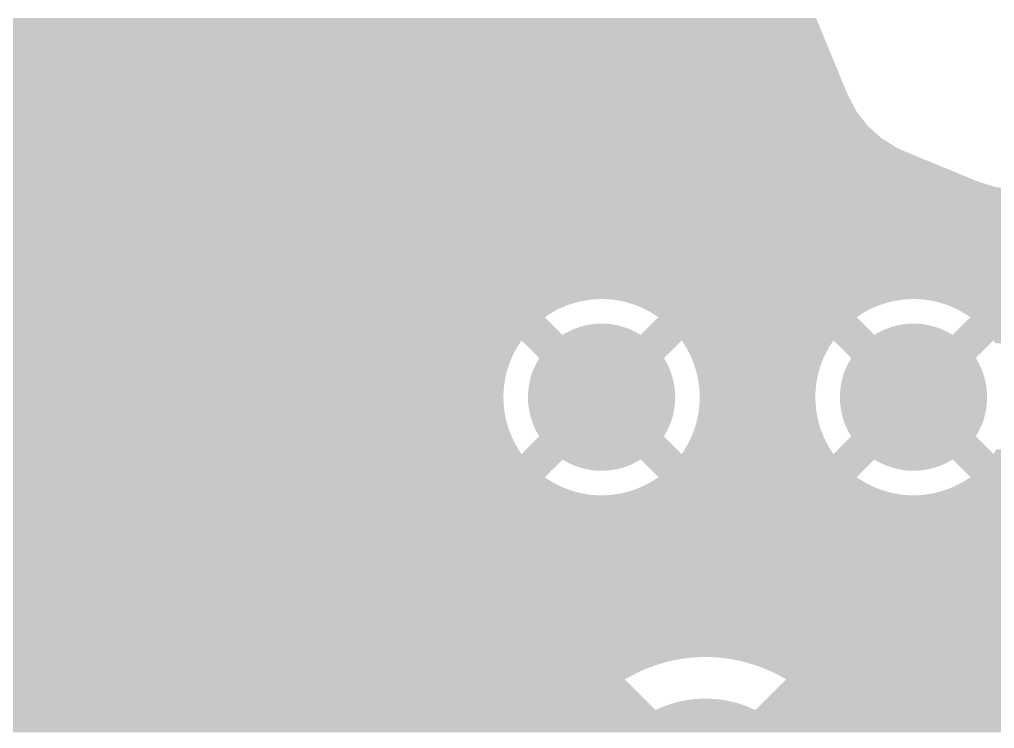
# Model space of a CAD drawing. Extents: x 295 to 953, y 10 to 290.
# Drawn here: x 701.64 to 713.55, y 241.21 to 249.88 of the extents above; entities that cross this region are included whole.
import ezdxf

# ---------------------------------------------------------------- set-up
doc = ezdxf.new("R2010")
doc.units = 0
doc.header["$LTSCALE"] = 5
doc.header["$MEASUREMENT"] = 0
doc.layers.add('FROMC1', color=7, linetype='CONTINUOUS')

msp = doc.modelspace()

# ---------------------------------------------------------------- linework, layer by layer
at = {"layer": 'FROMC1'}
for points in [[(685.38, 249.856), (685.38, 249.895), (711.383, 249.856), (711.368, 249.895)], [(685.38, 248.957), (685.38, 249.856), (711.754, 248.957), (711.383, 249.856)], [(685.38, 248.755), (685.38, 248.957), (711.859, 248.755), (711.754, 248.957)], [(685.38, 248.576), (685.38, 248.755), (711.998, 248.576), (711.859, 248.755)], [(685.38, 248.424), (685.38, 248.576), (712.167, 248.424), (711.998, 248.576)], [(685.38, 248.305), (685.38, 248.424), (712.36, 248.305), (712.167, 248.424)], [(685.38, 248.267), (685.38, 248.305), (712.444, 248.267), (712.36, 248.305)], [(685.38, 247.896), (685.38, 248.267), (713.343, 247.896), (712.444, 248.267)], [(685.38, 247.828), (685.38, 247.896), (713.56, 247.828), (713.343, 247.896)], [(685.38, 247.801), (685.38, 247.828), (713.785, 247.801), (713.56, 247.828)], [(685.38, 247.8), (685.38, 247.801), (713.828, 247.8), (713.785, 247.801)], [(685.38, 247.566), (685.38, 247.8), (733.791, 247.566), (733.603, 247.8)], [(685.38, 247.361), (685.38, 247.566), (734.009, 247.361), (733.791, 247.566)], [(685.38, 247.186), (685.38, 247.361), (734.253, 247.186), (734.009, 247.361)], [(685.38, 247.046), (685.38, 247.186), (734.518, 247.046), (734.253, 247.186)], [(685.38, 246.943), (685.38, 247.046), (734.8, 246.943), (734.518, 247.046)], [(685.38, 246.879), (685.38, 246.943), (735.093, 246.879), (734.8, 246.943)], [(685.38, 246.855), (685.38, 246.879), (735.418, 246.855), (735.093, 246.879)], [(685.38, 246.802), (685.38, 246.855), (769.708, 246.802), (769.708, 246.855)], [(685.38, 246.782), (685.38, 246.802), (756.182, 246.782), (756.373, 246.802)], [(685.38, 246.722), (685.38, 246.782), (756, 246.722), (756.182, 246.782)], [(685.38, 246.625), (685.38, 246.722), (755.834, 246.625), (756, 246.722)], [(685.38, 246.495), (685.38, 246.625), (755.693, 246.495), (755.834, 246.625)], [(685.38, 246.459), (685.38, 246.495), (755.667, 246.459), (755.693, 246.495)], [(685.38, 246.455), (685.38, 246.459), (708.65, 246.455), (708.72, 246.459)], [(685.38, 246.447), (685.38, 246.455), (708.581, 246.447), (708.65, 246.455)], [(685.38, 246.435), (685.38, 246.447), (708.512, 246.435), (708.581, 246.447)], [(685.38, 246.42), (685.38, 246.435), (708.444, 246.42), (708.512, 246.435)], [(708.789, 246.458), (708.72, 246.459), (712.522, 246.458), (712.53, 246.459)], [(708.84, 246.455), (708.789, 246.458), (712.46, 246.455), (712.522, 246.458)], [(708.859, 246.454), (708.84, 246.455), (712.449, 246.454), (712.46, 246.455)], [(708.912, 246.447), (708.859, 246.454), (712.391, 246.447), (712.449, 246.454)], [(708.928, 246.445), (708.912, 246.447), (712.379, 246.445), (712.391, 246.447)], [(708.981, 246.435), (708.928, 246.445), (712.322, 246.435), (712.379, 246.445)], [(708.997, 246.433), (708.981, 246.435), (712.309, 246.433), (712.322, 246.435)], [(709.05, 246.42), (708.997, 246.433), (712.254, 246.42), (712.309, 246.433)], [(712.599, 246.458), (712.53, 246.459), (755.667, 246.458), (755.667, 246.459)], [(712.669, 246.454), (712.599, 246.458), (755.663, 246.454), (755.667, 246.458)], [(712.738, 246.445), (712.669, 246.454), (755.657, 246.445), (755.663, 246.454)], [(712.807, 246.433), (712.738, 246.445), (755.648, 246.433), (755.657, 246.445)], [(712.875, 246.416), (712.807, 246.433), (755.637, 246.416), (755.648, 246.433)], [(685.38, 246.4), (685.38, 246.42), (708.377, 246.4), (708.444, 246.42)], [(685.38, 246.377), (685.38, 246.4), (708.311, 246.377), (708.377, 246.4)], [(685.38, 246.349), (685.38, 246.377), (708.247, 246.349), (708.311, 246.377)], [(685.38, 246.318), (685.38, 246.349), (708.184, 246.318), (708.247, 246.349)], [(685.38, 246.284), (685.38, 246.318), (708.124, 246.284), (708.184, 246.318)], [(709.065, 246.416), (709.05, 246.42), (712.241, 246.416), (712.254, 246.42)], [(709.117, 246.4), (709.065, 246.416), (712.187, 246.4), (712.241, 246.416)], [(709.132, 246.396), (709.117, 246.4), (712.174, 246.396), (712.187, 246.4)], [(709.183, 246.377), (709.132, 246.396), (712.121, 246.377), (712.174, 246.396)], [(709.197, 246.371), (709.183, 246.377), (712.109, 246.371), (712.121, 246.377)], [(709.247, 246.349), (709.197, 246.371), (712.057, 246.349), (712.109, 246.371)], [(709.261, 246.343), (709.247, 246.349), (712.045, 246.343), (712.057, 246.349)], [(709.31, 246.318), (709.261, 246.343), (711.994, 246.318), (712.045, 246.343)], [(709.323, 246.312), (709.31, 246.318), (711.983, 246.312), (711.994, 246.318)], [(709.371, 246.284), (709.323, 246.312), (711.934, 246.284), (711.983, 246.312)], [(712.942, 246.396), (712.875, 246.416), (755.622, 246.396), (755.637, 246.416)], [(713.007, 246.371), (712.942, 246.396), (755.605, 246.371), (755.622, 246.396)], [(713.071, 246.343), (713.007, 246.371), (755.585, 246.343), (755.605, 246.371)], [(713.079, 246.339), (713.071, 246.343), (755.582, 246.339), (755.585, 246.343)], [(713.133, 246.312), (713.079, 246.339), (755.57, 246.312), (755.582, 246.339)], [(713.193, 246.276), (713.133, 246.312), (755.555, 246.276), (755.57, 246.312)], [(685.38, 246.246), (685.38, 246.284), (708.065, 246.246), (708.124, 246.284)], [(685.38, 246.238), (685.38, 246.246), (708.054, 246.238), (708.065, 246.246)], [(685.38, 246.022), (685.38, 246.238), (708.27, 246.022), (708.054, 246.238)], [(709.225, 246.022), (709.441, 246.238), (712.08, 246.022), (711.864, 246.238)], [(709.383, 246.276), (709.371, 246.284), (711.922, 246.276), (711.934, 246.284)], [(709.429, 246.246), (709.383, 246.276), (711.875, 246.246), (711.922, 246.276)], [(709.441, 246.238), (709.429, 246.246), (711.864, 246.238), (711.875, 246.246)], [(713.177, 246.163), (713.251, 246.238), (755.506, 246.163), (755.538, 246.238)], [(713.251, 246.238), (713.193, 246.276), (755.538, 246.238), (755.555, 246.276)], [(708.323, 246.052), (708.358, 246.07), (709.173, 246.052), (709.136, 246.07)], [(708.358, 246.07), (708.377, 246.079), (709.136, 246.07), (709.119, 246.079)], [(708.377, 246.079), (708.413, 246.095), (709.119, 246.079), (709.081, 246.095)], [(708.413, 246.095), (708.433, 246.102), (709.081, 246.095), (709.063, 246.102)], [(708.433, 246.102), (708.47, 246.115), (709.063, 246.102), (709.024, 246.115)], [(708.47, 246.115), (708.491, 246.121), (709.024, 246.115), (709.006, 246.121)], [(708.491, 246.121), (708.528, 246.132), (709.006, 246.121), (708.965, 246.132)], [(708.528, 246.132), (708.55, 246.137), (708.965, 246.132), (708.947, 246.137)], [(708.55, 246.137), (708.587, 246.145), (708.947, 246.137), (708.905, 246.145)], [(708.587, 246.145), (708.61, 246.148), (708.905, 246.145), (708.888, 246.148)], [(708.61, 246.148), (708.647, 246.154), (708.888, 246.148), (708.844, 246.154)], [(708.647, 246.154), (708.673, 246.156), (708.844, 246.154), (708.828, 246.156)], [(708.673, 246.156), (708.707, 246.158), (708.828, 246.156), (708.78, 246.158)], [(708.707, 246.158), (708.768, 246.159), (708.78, 246.158), (708.768, 246.159)], [(712.133, 246.052), (712.168, 246.07), (712.983, 246.052), (712.946, 246.07)], [(712.168, 246.07), (712.187, 246.079), (712.946, 246.07), (712.929, 246.079)], [(712.187, 246.079), (712.223, 246.095), (712.929, 246.079), (712.891, 246.095)], [(712.223, 246.095), (712.243, 246.102), (712.891, 246.095), (712.873, 246.102)], [(712.243, 246.102), (712.28, 246.115), (712.873, 246.102), (712.834, 246.115)], [(712.28, 246.115), (712.301, 246.121), (712.834, 246.115), (712.816, 246.121)], [(712.301, 246.121), (712.338, 246.132), (712.816, 246.121), (712.775, 246.132)], [(712.338, 246.132), (712.36, 246.137), (712.775, 246.132), (712.757, 246.137)], [(712.36, 246.137), (712.397, 246.145), (712.757, 246.137), (712.715, 246.145)], [(712.397, 246.145), (712.42, 246.148), (712.715, 246.145), (712.698, 246.148)], [(712.42, 246.148), (712.457, 246.154), (712.698, 246.148), (712.654, 246.154)], [(712.457, 246.154), (712.483, 246.156), (712.654, 246.154), (712.638, 246.156)], [(712.483, 246.156), (712.517, 246.158), (712.638, 246.156), (712.59, 246.158)], [(712.517, 246.158), (712.578, 246.159), (712.59, 246.158), (712.578, 246.159)], [(713.035, 246.022), (713.177, 246.163), (755.478, 246.022), (755.506, 246.163)], [(685.38, 245.975), (685.38, 246.022), (755.469, 245.975), (755.478, 246.022)], [(685.38, 245.954), (685.38, 245.975), (755.468, 245.954), (755.469, 245.975)], [(685.38, 245.896), (685.38, 245.954), (707.731, 245.896), (707.77, 245.954)], [(707.986, 245.738), (707.77, 245.954), (709.509, 245.738), (709.725, 245.954)], [(708.27, 246.022), (708.304, 246.042), (709.225, 246.022), (709.19, 246.042)], [(708.304, 246.042), (708.323, 246.052), (709.19, 246.042), (709.173, 246.052)], [(709.749, 245.919), (709.725, 245.954), (711.557, 245.919), (711.58, 245.954)], [(711.796, 245.738), (711.58, 245.954), (713.319, 245.738), (713.535, 245.954)], [(712.08, 246.022), (712.114, 246.042), (713.035, 246.022), (713, 246.042)], [(712.114, 246.042), (712.133, 246.052), (713, 246.042), (712.983, 246.052)], [(713.559, 245.919), (713.535, 245.954), (755.467, 245.919), (755.468, 245.954)], [(685.38, 245.836), (685.38, 245.896), (707.696, 245.836), (707.731, 245.896)], [(685.38, 245.773), (685.38, 245.836), (707.664, 245.773), (707.696, 245.836)], [(709.763, 245.896), (709.749, 245.919), (711.541, 245.896), (711.557, 245.919)], [(709.786, 245.86), (709.763, 245.896), (711.52, 245.86), (711.541, 245.896)], [(709.799, 245.836), (709.786, 245.86), (711.506, 245.836), (711.52, 245.86)], [(709.819, 245.798), (709.799, 245.836), (711.487, 245.798), (711.506, 245.836)], [(685.38, 245.71), (685.38, 245.773), (707.636, 245.71), (707.664, 245.773)], [(707.956, 245.686), (707.976, 245.721), (709.539, 245.686), (709.52, 245.721)], [(707.976, 245.721), (707.986, 245.738), (709.52, 245.721), (709.509, 245.738)], [(709.83, 245.773), (709.819, 245.798), (711.474, 245.773), (711.487, 245.798)], [(709.848, 245.735), (709.83, 245.773), (711.457, 245.735), (711.474, 245.773)], [(709.858, 245.71), (709.848, 245.735), (711.446, 245.71), (711.457, 245.735)], [(711.766, 245.686), (711.786, 245.721), (713.349, 245.686), (713.33, 245.721)], [(711.786, 245.721), (711.796, 245.738), (713.33, 245.721), (713.319, 245.738)], [(685.38, 245.644), (685.38, 245.71), (707.612, 245.644), (707.636, 245.71)], [(685.38, 245.577), (685.38, 245.644), (707.591, 245.577), (707.612, 245.644)], [(707.906, 245.576), (707.921, 245.613), (709.589, 245.576), (709.575, 245.613)], [(707.921, 245.613), (707.929, 245.631), (709.575, 245.613), (709.566, 245.631)], [(707.929, 245.631), (707.947, 245.668), (709.566, 245.631), (709.549, 245.668)], [(707.947, 245.668), (707.956, 245.686), (709.549, 245.668), (709.539, 245.686)], [(709.874, 245.67), (709.858, 245.71), (711.432, 245.67), (711.446, 245.71)], [(709.883, 245.644), (709.874, 245.67), (711.422, 245.644), (711.432, 245.67)], [(709.896, 245.604), (709.883, 245.644), (711.41, 245.604), (711.422, 245.644)], [(709.903, 245.577), (709.896, 245.604), (711.401, 245.577), (711.41, 245.604)], [(711.716, 245.576), (711.731, 245.613), (713.399, 245.576), (713.385, 245.613)], [(711.731, 245.613), (711.739, 245.631), (713.385, 245.613), (713.376, 245.631)], [(711.739, 245.631), (711.757, 245.668), (713.376, 245.631), (713.359, 245.668)], [(711.757, 245.668), (711.766, 245.686), (713.359, 245.668), (713.349, 245.686)], [(685.38, 245.532), (685.38, 245.577), (707.58, 245.532), (707.591, 245.577)], [(690.412, 245.528), (690.333, 245.532), (707.579, 245.528), (707.58, 245.532)], [(690.508, 245.51), (690.412, 245.528), (707.575, 245.51), (707.579, 245.528)], [(690.601, 245.491), (690.508, 245.51), (707.572, 245.491), (707.575, 245.51)], [(690.718, 245.441), (690.601, 245.491), (707.562, 245.441), (707.572, 245.491)], [(707.871, 245.46), (707.881, 245.499), (709.624, 245.46), (709.614, 245.499)], [(707.881, 245.499), (707.886, 245.518), (709.614, 245.499), (709.608, 245.518)], [(707.886, 245.518), (707.899, 245.557), (709.608, 245.518), (709.596, 245.557)], [(707.899, 245.557), (707.906, 245.576), (709.596, 245.557), (709.589, 245.576)], [(709.914, 245.537), (709.903, 245.577), (711.392, 245.537), (711.401, 245.577)], [(709.92, 245.51), (709.914, 245.537), (711.385, 245.51), (711.392, 245.537)], [(709.928, 245.468), (709.92, 245.51), (711.377, 245.468), (711.385, 245.51)], [(711.681, 245.46), (711.691, 245.499), (713.434, 245.46), (713.424, 245.499)], [(711.691, 245.499), (711.696, 245.518), (713.424, 245.499), (713.418, 245.518)], [(711.696, 245.518), (711.709, 245.557), (713.418, 245.518), (713.406, 245.557)], [(711.709, 245.557), (711.716, 245.576), (713.406, 245.557), (713.399, 245.576)], [(690.777, 245.416), (690.718, 245.441), (707.559, 245.416), (707.562, 245.441)], [(690.839, 245.372), (690.777, 245.416), (707.554, 245.372), (707.559, 245.416)], [(690.933, 245.305), (690.839, 245.372), (707.55, 245.305), (707.554, 245.372)], [(707.852, 245.341), (707.857, 245.381), (709.643, 245.341), (709.639, 245.381)], [(707.857, 245.381), (707.859, 245.401), (709.639, 245.381), (709.635, 245.401)], [(707.859, 245.401), (707.867, 245.44), (709.635, 245.401), (709.628, 245.44)], [(707.867, 245.44), (707.871, 245.46), (709.628, 245.44), (709.624, 245.46)], [(709.932, 245.441), (709.928, 245.468), (711.372, 245.441), (711.377, 245.468)], [(709.938, 245.399), (709.932, 245.441), (711.367, 245.399), (711.372, 245.441)], [(709.941, 245.372), (709.938, 245.399), (711.364, 245.372), (711.367, 245.399)], [(709.944, 245.33), (709.941, 245.372), (711.361, 245.33), (711.364, 245.372)], [(711.662, 245.341), (711.667, 245.381), (713.453, 245.341), (713.449, 245.381)], [(711.667, 245.381), (711.669, 245.401), (713.449, 245.381), (713.445, 245.401)], [(711.669, 245.401), (711.677, 245.44), (713.445, 245.401), (713.438, 245.44)], [(711.677, 245.44), (711.681, 245.46), (713.438, 245.44), (713.434, 245.46)], [(690.935, 245.302), (690.933, 245.305), (707.549, 245.302), (707.55, 245.305)], [(690.999, 245.232), (690.935, 245.302), (707.549, 245.232), (707.549, 245.302)], [(707.848, 245.26), (707.849, 245.28), (709.647, 245.26), (709.646, 245.28)], [(707.849, 245.24), (707.848, 245.26), (709.646, 245.24), (709.647, 245.26)], [(707.849, 245.28), (707.851, 245.32), (709.646, 245.28), (709.645, 245.32)], [(707.85, 245.2), (707.849, 245.24), (709.644, 245.2), (709.646, 245.24)], [(707.851, 245.32), (707.852, 245.341), (709.645, 245.32), (709.643, 245.341)], [(709.945, 245.302), (709.944, 245.33), (711.359, 245.302), (711.361, 245.33)], [(709.946, 245.26), (709.945, 245.302), (711.359, 245.26), (711.359, 245.302)], [(709.946, 245.232), (709.946, 245.26), (711.359, 245.232), (711.359, 245.26)], [(711.658, 245.26), (711.659, 245.28), (713.457, 245.26), (713.456, 245.28)], [(711.659, 245.24), (711.658, 245.26), (713.456, 245.24), (713.457, 245.26)], [(711.659, 245.28), (711.661, 245.32), (713.456, 245.28), (713.455, 245.32)], [(711.66, 245.2), (711.659, 245.24), (713.454, 245.2), (713.456, 245.24)], [(711.661, 245.32), (711.662, 245.341), (713.455, 245.32), (713.453, 245.341)], [(691.062, 245.163), (690.999, 245.232), (707.553, 245.163), (707.549, 245.232)], [(691.063, 245.162), (691.062, 245.163), (707.553, 245.162), (707.553, 245.163)], [(691.103, 245.093), (691.063, 245.162), (707.56, 245.093), (707.553, 245.162)], [(707.852, 245.179), (707.85, 245.2), (709.643, 245.179), (709.644, 245.2)], [(707.857, 245.139), (707.852, 245.179), (709.638, 245.139), (709.643, 245.179)], [(707.86, 245.119), (707.857, 245.139), (709.636, 245.119), (709.638, 245.139)], [(707.867, 245.08), (707.86, 245.119), (709.628, 245.08), (709.636, 245.119)], [(709.934, 245.093), (709.941, 245.148), (711.37, 245.093), (711.364, 245.148)], [(709.941, 245.148), (709.942, 245.162), (711.364, 245.148), (711.363, 245.162)], [(709.942, 245.162), (709.946, 245.218), (711.363, 245.162), (711.36, 245.218)], [(709.946, 245.218), (709.946, 245.232), (711.36, 245.218), (711.359, 245.232)], [(711.662, 245.179), (711.66, 245.2), (713.453, 245.179), (713.454, 245.2)], [(711.667, 245.139), (711.662, 245.179), (713.448, 245.139), (713.453, 245.179)], [(711.67, 245.119), (711.667, 245.139), (713.446, 245.119), (713.448, 245.139)], [(711.677, 245.08), (711.67, 245.119), (713.438, 245.08), (713.446, 245.119)], [(691.144, 245.024), (691.103, 245.093), (707.572, 245.024), (707.56, 245.093)], [(691.159, 244.998), (691.144, 245.024), (707.578, 244.998), (707.572, 245.024)], [(691.173, 244.956), (691.159, 244.998), (707.588, 244.956), (707.578, 244.998)], [(707.871, 245.06), (707.867, 245.08), (709.624, 245.06), (709.628, 245.08)], [(707.881, 245.021), (707.871, 245.06), (709.614, 245.021), (709.624, 245.06)], [(707.887, 245.002), (707.881, 245.021), (709.609, 245.002), (709.614, 245.021)], [(707.899, 244.963), (707.887, 245.002), (709.596, 244.963), (709.609, 245.002)], [(709.907, 244.956), (709.92, 245.01), (711.398, 244.956), (711.385, 245.01)], [(709.92, 245.01), (709.923, 245.024), (711.385, 245.01), (711.382, 245.024)], [(709.923, 245.024), (709.933, 245.079), (711.382, 245.024), (711.373, 245.079)], [(709.933, 245.079), (709.934, 245.093), (711.373, 245.079), (711.37, 245.093)], [(711.681, 245.06), (711.677, 245.08), (713.434, 245.06), (713.438, 245.08)], [(711.691, 245.021), (711.681, 245.06), (713.424, 245.021), (713.434, 245.06)], [(711.697, 245.002), (711.691, 245.021), (713.419, 245.002), (713.424, 245.021)], [(711.709, 244.963), (711.697, 245.002), (713.406, 244.963), (713.419, 245.002)], [(691.195, 244.889), (691.173, 244.956), (707.607, 244.889), (707.588, 244.956)], [(691.216, 244.824), (691.195, 244.889), (707.631, 244.824), (707.607, 244.889)], [(707.906, 244.944), (707.899, 244.963), (709.59, 244.944), (709.596, 244.963)], [(707.921, 244.907), (707.906, 244.944), (709.574, 244.907), (709.59, 244.944)], [(707.929, 244.889), (707.921, 244.907), (709.566, 244.889), (709.574, 244.907)], [(707.946, 244.852), (707.929, 244.889), (709.548, 244.852), (709.566, 244.889)], [(709.883, 244.876), (709.887, 244.889), (711.422, 244.876), (711.417, 244.889)], [(709.887, 244.889), (709.904, 244.943), (711.417, 244.889), (711.402, 244.943)], [(709.904, 244.943), (709.907, 244.956), (711.402, 244.943), (711.398, 244.956)], [(711.716, 244.944), (711.709, 244.963), (713.4, 244.944), (713.406, 244.963)], [(711.731, 244.907), (711.716, 244.944), (713.384, 244.907), (713.4, 244.944)], [(711.739, 244.889), (711.731, 244.907), (713.376, 244.889), (713.384, 244.907)], [(711.756, 244.852), (711.739, 244.889), (713.358, 244.852), (713.376, 244.889)], [(691.219, 244.816), (691.216, 244.824), (707.634, 244.816), (707.631, 244.824)], [(691.225, 244.759), (691.219, 244.816), (707.658, 244.759), (707.634, 244.816)], [(691.232, 244.697), (691.225, 244.759), (707.689, 244.697), (707.658, 244.759)], [(707.77, 244.566), (707.986, 244.782), (709.725, 244.566), (709.509, 244.782)], [(707.956, 244.834), (707.946, 244.852), (709.54, 244.834), (709.548, 244.852)], [(707.975, 244.799), (707.956, 244.834), (709.519, 244.799), (709.54, 244.834)], [(707.986, 244.782), (707.975, 244.799), (709.509, 244.782), (709.519, 244.799)], [(709.831, 244.747), (709.837, 244.759), (711.475, 244.747), (711.468, 244.759)], [(709.837, 244.759), (709.859, 244.81), (711.468, 244.759), (711.446, 244.81)], [(709.859, 244.81), (709.864, 244.824), (711.446, 244.81), (711.441, 244.824)], [(709.864, 244.824), (709.883, 244.876), (711.441, 244.824), (711.422, 244.876)], [(711.58, 244.566), (711.796, 244.782), (713.535, 244.566), (713.319, 244.782)], [(711.766, 244.834), (711.756, 244.852), (713.35, 244.834), (713.358, 244.852)], [(711.785, 244.799), (711.766, 244.834), (713.329, 244.799), (713.35, 244.834)], [(711.796, 244.782), (711.785, 244.799), (713.319, 244.782), (713.329, 244.799)], [(691.238, 244.636), (691.232, 244.697), (707.724, 244.636), (707.689, 244.697)], [(709.771, 244.636), (709.799, 244.684), (711.534, 244.636), (711.506, 244.684)], [(709.799, 244.684), (709.806, 244.697), (711.506, 244.684), (711.499, 244.697)], [(709.806, 244.697), (709.831, 244.747), (711.499, 244.697), (711.475, 244.747)], [(691.227, 244.498), (691.236, 244.545), (769.708, 244.498), (769.708, 244.545)], [(691.236, 244.545), (691.237, 244.566), (769.708, 244.545), (769.708, 244.566)], [(691.237, 244.578), (691.239, 244.625), (707.762, 244.578), (707.731, 244.625)], [(691.237, 244.566), (691.237, 244.578), (707.77, 244.566), (707.762, 244.578)], [(691.239, 244.625), (691.238, 244.636), (707.731, 244.625), (707.724, 244.636)], [(709.725, 244.566), (709.733, 244.578), (711.58, 244.566), (711.572, 244.578)], [(709.733, 244.578), (709.764, 244.624), (711.572, 244.578), (711.542, 244.624)], [(709.764, 244.624), (709.771, 244.636), (711.542, 244.624), (711.534, 244.636)], [(713.535, 244.566), (713.574, 244.624), (769.708, 244.566), (769.708, 244.624)], [(691.199, 244.357), (691.227, 244.498), (708.128, 244.357), (708.27, 244.498)], [(708.305, 244.478), (708.27, 244.498), (709.191, 244.478), (709.225, 244.498)], [(708.322, 244.468), (708.305, 244.478), (709.172, 244.468), (709.191, 244.478)], [(708.359, 244.45), (708.322, 244.468), (709.137, 244.45), (709.172, 244.468)], [(708.376, 244.441), (708.359, 244.45), (709.118, 244.441), (709.137, 244.45)], [(708.414, 244.425), (708.376, 244.441), (709.082, 244.425), (709.118, 244.441)], [(708.432, 244.418), (708.414, 244.425), (709.062, 244.418), (709.082, 244.425)], [(708.472, 244.405), (708.432, 244.418), (709.025, 244.405), (709.062, 244.418)], [(708.489, 244.399), (708.472, 244.405), (709.004, 244.399), (709.025, 244.405)], [(709.441, 244.282), (709.225, 244.498), (711.864, 244.282), (712.08, 244.498)], [(712.115, 244.478), (712.08, 244.498), (713.001, 244.478), (713.035, 244.498)], [(712.132, 244.468), (712.115, 244.478), (712.982, 244.468), (713.001, 244.478)], [(712.169, 244.45), (712.132, 244.468), (712.947, 244.45), (712.982, 244.468)], [(712.186, 244.441), (712.169, 244.45), (712.928, 244.441), (712.947, 244.45)], [(712.224, 244.425), (712.186, 244.441), (712.892, 244.425), (712.928, 244.441)], [(712.242, 244.418), (712.224, 244.425), (712.872, 244.418), (712.892, 244.425)], [(712.282, 244.405), (712.242, 244.418), (712.835, 244.405), (712.872, 244.418)], [(712.299, 244.399), (712.282, 244.405), (712.814, 244.399), (712.835, 244.405)], [(713.251, 244.282), (713.035, 244.498), (769.708, 244.282), (769.708, 244.498)], [(691.15, 244.244), (691.167, 244.282), (708.112, 244.244), (708.054, 244.282)], [(691.167, 244.282), (691.199, 244.357), (708.054, 244.282), (708.128, 244.357)], [(708.53, 244.388), (708.489, 244.399), (708.967, 244.388), (709.004, 244.399)], [(708.548, 244.383), (708.53, 244.388), (708.945, 244.383), (708.967, 244.388)], [(708.59, 244.375), (708.548, 244.383), (708.908, 244.375), (708.945, 244.383)], [(708.607, 244.372), (708.59, 244.375), (708.885, 244.372), (708.908, 244.375)], [(708.651, 244.366), (708.607, 244.372), (708.848, 244.366), (708.885, 244.372)], [(708.667, 244.364), (708.651, 244.366), (708.822, 244.364), (708.848, 244.366)], [(708.715, 244.362), (708.667, 244.364), (708.788, 244.362), (708.822, 244.364)], [(708.727, 244.361), (708.715, 244.362), (708.727, 244.361), (708.788, 244.362)], [(709.43, 244.274), (709.441, 244.282), (711.876, 244.274), (711.864, 244.282)], [(712.34, 244.388), (712.299, 244.399), (712.777, 244.388), (712.814, 244.399)], [(712.358, 244.383), (712.34, 244.388), (712.755, 244.383), (712.777, 244.388)], [(712.4, 244.375), (712.358, 244.383), (712.718, 244.375), (712.755, 244.383)], [(712.417, 244.372), (712.4, 244.375), (712.695, 244.372), (712.718, 244.375)], [(712.461, 244.366), (712.417, 244.372), (712.658, 244.366), (712.695, 244.372)], [(712.477, 244.364), (712.461, 244.366), (712.632, 244.364), (712.658, 244.366)], [(712.525, 244.362), (712.477, 244.364), (712.598, 244.362), (712.632, 244.364)], [(712.537, 244.361), (712.525, 244.362), (712.537, 244.361), (712.598, 244.362)], [(713.24, 244.274), (713.251, 244.282), (769.708, 244.274), (769.708, 244.282)], [(691.1, 244.149), (691.12, 244.177), (708.298, 244.149), (708.234, 244.177)], [(691.12, 244.177), (691.123, 244.181), (708.234, 244.177), (708.226, 244.181)], [(691.123, 244.181), (691.135, 244.208), (708.226, 244.181), (708.172, 244.208)], [(691.135, 244.208), (691.15, 244.244), (708.172, 244.208), (708.112, 244.244)], [(709.196, 244.149), (709.248, 244.171), (712.108, 244.149), (712.058, 244.171)], [(709.248, 244.171), (709.26, 244.177), (712.058, 244.171), (712.044, 244.177)], [(709.26, 244.177), (709.311, 244.202), (712.044, 244.177), (711.995, 244.202)], [(709.311, 244.202), (709.323, 244.208), (711.995, 244.202), (711.982, 244.208)], [(709.323, 244.208), (709.371, 244.236), (711.982, 244.208), (711.934, 244.236)], [(709.371, 244.236), (709.383, 244.244), (711.934, 244.236), (711.922, 244.244)], [(709.383, 244.244), (709.43, 244.274), (711.922, 244.244), (711.876, 244.274)], [(712.994, 244.143), (713.058, 244.171), (769.708, 244.143), (769.708, 244.171)], [(713.058, 244.171), (713.121, 244.202), (769.708, 244.171), (769.708, 244.202)], [(713.121, 244.202), (713.181, 244.236), (769.708, 244.202), (769.708, 244.236)], [(713.181, 244.236), (713.24, 244.274), (769.708, 244.236), (769.708, 244.274)], [(691.012, 244.025), (691.038, 244.061), (769.708, 244.025), (769.708, 244.061)], [(691.038, 244.061), (691.039, 244.062), (708.775, 244.061), (708.706, 244.062)], [(691.039, 244.062), (691.042, 244.066), (708.706, 244.062), (708.636, 244.066)], [(691.042, 244.066), (691.048, 244.075), (708.636, 244.066), (708.567, 244.075)], [(691.048, 244.075), (691.057, 244.087), (708.567, 244.075), (708.498, 244.087)], [(691.057, 244.087), (691.068, 244.104), (708.498, 244.087), (708.43, 244.104)], [(691.068, 244.104), (691.083, 244.124), (708.43, 244.104), (708.363, 244.124)], [(691.083, 244.124), (691.1, 244.149), (708.363, 244.124), (708.298, 244.149)], [(708.775, 244.061), (708.783, 244.062), (712.585, 244.061), (712.516, 244.062)], [(708.783, 244.062), (708.845, 244.065), (712.516, 244.062), (712.465, 244.065)], [(708.845, 244.065), (708.856, 244.066), (712.465, 244.065), (712.446, 244.066)], [(708.856, 244.066), (708.914, 244.073), (712.446, 244.066), (712.393, 244.073)], [(708.914, 244.073), (708.926, 244.075), (712.393, 244.073), (712.377, 244.075)], [(708.926, 244.075), (708.983, 244.085), (712.377, 244.075), (712.324, 244.085)], [(708.983, 244.085), (708.996, 244.087), (712.324, 244.085), (712.308, 244.087)], [(708.996, 244.087), (709.051, 244.1), (712.308, 244.087), (712.255, 244.1)], [(709.051, 244.1), (709.064, 244.104), (712.255, 244.1), (712.24, 244.104)], [(709.064, 244.104), (709.118, 244.12), (712.24, 244.104), (712.188, 244.12)], [(709.118, 244.12), (709.131, 244.124), (712.188, 244.12), (712.173, 244.124)], [(709.131, 244.124), (709.184, 244.143), (712.173, 244.124), (712.122, 244.143)], [(709.184, 244.143), (709.196, 244.149), (712.122, 244.143), (712.108, 244.149)], [(712.585, 244.061), (712.655, 244.065), (769.708, 244.061), (769.708, 244.065)], [(712.655, 244.065), (712.724, 244.073), (769.708, 244.065), (769.708, 244.073)], [(712.724, 244.073), (712.793, 244.085), (769.708, 244.073), (769.708, 244.085)], [(712.793, 244.085), (712.861, 244.1), (769.708, 244.085), (769.708, 244.1)], [(712.861, 244.1), (712.928, 244.12), (769.708, 244.1), (769.708, 244.12)], [(712.928, 244.12), (712.994, 244.143), (769.708, 244.12), (769.708, 244.143)], [(690.871, 243.895), (691.012, 244.025), (769.708, 243.895), (769.708, 244.025)], [(690.705, 243.798), (690.72, 243.807), (735.177, 243.798), (735.207, 243.807)], [(690.72, 243.807), (690.755, 243.827), (735.207, 243.807), (735.418, 243.827)], [(690.755, 243.827), (690.871, 243.895), (769.708, 243.827), (769.708, 243.895)], [(685.38, 243.649), (685.38, 243.718), (734.815, 243.649), (734.948, 243.718)], [(690.333, 243.718), (690.523, 243.738), (734.948, 243.718), (734.987, 243.738)], [(690.523, 243.738), (690.549, 243.747), (734.987, 243.738), (735.003, 243.747)], [(690.549, 243.747), (690.705, 243.798), (735.003, 243.747), (735.177, 243.798)], [(685.38, 243.518), (685.38, 243.649), (734.649, 243.518), (734.815, 243.649)], [(685.38, 243.357), (685.38, 243.518), (734.511, 243.357), (734.649, 243.518)], [(685.38, 243.173), (685.38, 243.357), (734.407, 243.173), (734.511, 243.357)], [(685.38, 242.972), (685.38, 243.173), (734.339, 242.972), (734.407, 243.173)], [(685.38, 242.762), (685.38, 242.972), (734.311, 242.762), (734.339, 242.972)], [(685.38, 242.72), (685.38, 242.762), (734.31, 242.72), (734.311, 242.762)], [(685.38, 242.509), (685.38, 242.72), (734.33, 242.509), (734.31, 242.72)], [(685.38, 242.306), (685.38, 242.509), (734.39, 242.306), (734.33, 242.509)], [(685.38, 242.118), (685.38, 242.306), (734.488, 242.118), (734.39, 242.306)], [(685.38, 242.085), (685.38, 242.118), (734.514, 242.085), (734.488, 242.118)], [(685.38, 242.082), (685.38, 242.085), (709.908, 242.082), (709.996, 242.085)], [(685.38, 242.075), (685.38, 242.082), (709.821, 242.075), (709.908, 242.082)], [(685.38, 242.064), (685.38, 242.075), (709.733, 242.064), (709.821, 242.075)], [(685.38, 242.049), (685.38, 242.064), (709.647, 242.049), (709.733, 242.064)], [(685.38, 242.029), (685.38, 242.049), (709.561, 242.029), (709.647, 242.049)], [(685.38, 242.006), (685.38, 242.029), (709.476, 242.006), (709.561, 242.029)], [(710.084, 242.084), (709.996, 242.085), (734.515, 242.084), (734.514, 242.085)], [(710.172, 242.079), (710.084, 242.084), (734.519, 242.079), (734.515, 242.084)], [(710.259, 242.07), (710.172, 242.079), (734.526, 242.07), (734.519, 242.079)], [(710.346, 242.056), (710.259, 242.07), (734.537, 242.056), (734.526, 242.07)], [(710.433, 242.039), (710.346, 242.056), (734.551, 242.039), (734.537, 242.056)], [(710.518, 242.018), (710.433, 242.039), (734.567, 242.018), (734.551, 242.039)], [(685.38, 241.979), (685.38, 242.006), (709.392, 241.979), (709.476, 242.006)], [(685.38, 241.949), (685.38, 241.979), (709.31, 241.949), (709.392, 241.979)], [(685.38, 241.914), (685.38, 241.949), (709.229, 241.914), (709.31, 241.949)], [(685.38, 241.876), (685.38, 241.914), (709.15, 241.876), (709.229, 241.914)], [(710.602, 241.993), (710.518, 242.018), (734.587, 241.993), (734.567, 242.018)], [(710.686, 241.964), (710.602, 241.993), (734.61, 241.964), (734.587, 241.993)], [(710.716, 241.952), (710.686, 241.964), (734.62, 241.952), (734.61, 241.964)], [(710.767, 241.931), (710.716, 241.952), (734.644, 241.931), (734.62, 241.952)], [(710.847, 241.895), (710.767, 241.931), (734.686, 241.895), (734.644, 241.931)], [(685.38, 241.834), (685.38, 241.876), (709.072, 241.834), (709.15, 241.876)], [(685.38, 241.811), (685.38, 241.834), (709.033, 241.811), (709.072, 241.834)], [(685.38, 241.437), (685.38, 241.811), (709.407, 241.437), (709.033, 241.811)], [(710.926, 241.855), (710.847, 241.895), (734.733, 241.855), (734.686, 241.895)], [(710.9, 241.709), (711.002, 241.811), (734.965, 241.709), (734.786, 241.811)], [(710.997, 241.814), (710.926, 241.855), (734.781, 241.814), (734.733, 241.855)], [(711.002, 241.811), (710.997, 241.814), (734.786, 241.811), (734.781, 241.814)], [(710.833, 241.642), (710.9, 241.709), (735.166, 241.642), (734.965, 241.709)], [(709.692, 241.538), (709.746, 241.55), (710.344, 241.538), (710.287, 241.55)], [(709.746, 241.55), (709.767, 241.554), (710.287, 241.55), (710.271, 241.554)], [(709.767, 241.554), (709.821, 241.563), (710.271, 241.554), (710.212, 241.563)], [(709.821, 241.563), (709.842, 241.566), (710.212, 241.563), (710.196, 241.566)], [(709.842, 241.566), (709.896, 241.572), (710.196, 241.566), (710.136, 241.572)], [(709.896, 241.572), (709.92, 241.573), (710.136, 241.572), (710.121, 241.573)], [(709.92, 241.573), (709.971, 241.576), (710.121, 241.573), (710.056, 241.576)], [(709.971, 241.576), (710.046, 241.577), (710.056, 241.576), (710.046, 241.577)], [(710.628, 241.437), (710.736, 241.545), (751.906, 241.437), (752.024, 241.545)], [(710.736, 241.545), (710.804, 241.613), (752.024, 241.545), (752.14, 241.613)], [(710.804, 241.613), (710.833, 241.642), (735.376, 241.613), (735.166, 241.642)], [(710.804, 241.613), (710.804, 241.613), (735.418, 241.613), (735.376, 241.613)], [(685.38, 241.415), (685.38, 241.437), (751.883, 241.415), (751.906, 241.437)], [(709.407, 241.437), (709.459, 241.461), (710.628, 241.437), (710.575, 241.461)], [(709.459, 241.461), (709.477, 241.468), (710.575, 241.461), (710.559, 241.468)], [(709.477, 241.468), (709.529, 241.489), (710.559, 241.468), (710.505, 241.489)], [(709.529, 241.489), (709.547, 241.495), (710.505, 241.489), (710.489, 241.495)], [(709.547, 241.495), (709.601, 241.513), (710.489, 241.495), (710.433, 241.513)], [(709.601, 241.513), (709.619, 241.519), (710.433, 241.513), (710.417, 241.519)], [(709.619, 241.519), (709.673, 241.534), (710.417, 241.519), (710.361, 241.534)], [(709.673, 241.534), (709.692, 241.538), (710.361, 241.534), (710.344, 241.538)], [(685.38, 241.259), (685.38, 241.415), (751.772, 241.259), (751.883, 241.415)], [(685.38, 241.164), (685.38, 241.259), (751.731, 241.164), (751.772, 241.259)]]:
    msp.add_solid(points, dxfattribs=at)

doc.saveas('drawing.dxf')
